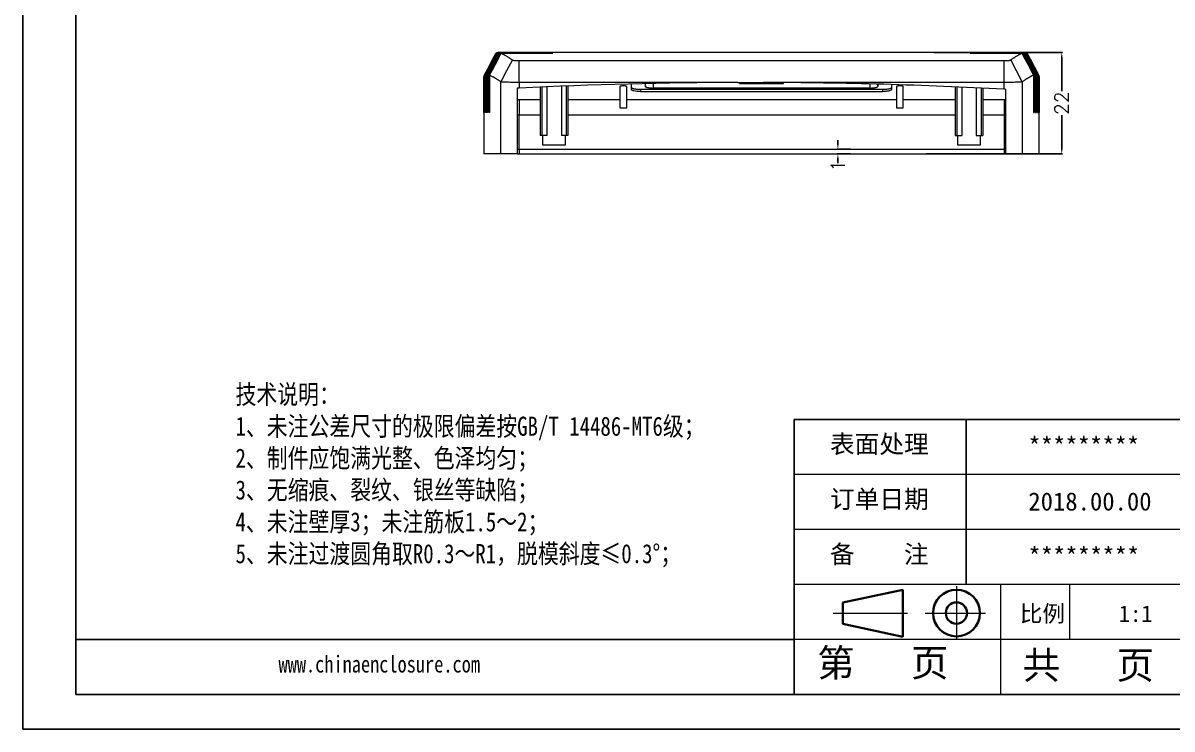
# Model space of a CAD drawing. Header units: inches. Extents: x 2543 to 3458, y 1126 to 1439.
# Drawn here: x 3014.2 to 3263.5, y 1125.7 to 1278.9 of the extents above; entities that cross this region are included whole.
import ezdxf

# ---------------------------------------------------------------- set-up
doc = ezdxf.new("R2010")
doc.units = ezdxf.units.IN
doc.header["$LTSCALE"] = 15
doc.linetypes.add('CENTER2', pattern=[28.575, 19.05, -3.175, 3.175, -3.175])
doc.layers.add('文字', color=81, linetype='Continuous')
for name, color, linetype, lineweight in [('粗实线', 7, 'Continuous', 30), ('细实线', 3, 'Continuous', 9), ('细点划线', 2, 'CENTER2', 9)]:
    doc.layers.add(name, color=color, linetype=linetype, lineweight=lineweight)
doc.styles.get("Standard").update_dxf_attribs({"font": 'txt', "bigfont": 'gbcbig.shx'})
doc.styles.add('宋体', font='', dxfattribs={"width": 0.8, "height": 3.5})
doc.styles.get('宋体').set_extended_font_data('SimSun')
doc.dimstyles.new('3', dxfattribs={"dimtxt": 3, "dimasz": 1, "dimexe": 0.18, "dimexo": 0.0625, "dimgap": 0.09, "dimtad": 0, "dimdsep": 46, "dimtxsty": 'Standard', "dimcen": 1, "dimclrd": 3, "dimclre": 3, "dimadec": 0, "dimazin": 2, "dimtfac": 1, "dimtofl": 0, "dimtmove": 0, "dimatfit": 3, "dimfxl": 1, "dimtolj": 1, "dimtzin": 0, "dimarcsym": 0})

# ---------------------------------------------------------------- blocks, each defined once
blk = doc.blocks.new('*D300')
at = {"color": 3, "lineweight": -2}
for p, q in [((3211.79, 1272.48), (3239.73, 1272.48)), ((3239.55, 1271.48), (3239.55, 1264.07)), ((3239.55, 1251.48), (3239.55, 1258.89)), ((3210.18, 1250.48), (3239.73, 1250.48))]:
    blk.add_line(p, q, dxfattribs=at)
at = {"color": 3}
for points in [[(3239.38, 1271.48), (3239.72, 1271.48), (3239.55, 1272.48)], [(3239.38, 1251.48), (3239.72, 1251.48), (3239.55, 1250.48)]]:
    blk.add_solid(points, dxfattribs=at)
at = {"layer": 'Defpoints', "color": 0}
for p in [(3211.72, 1272.48), (3239.55, 1272.48), (3210.12, 1250.48)]:
    blk.add_point(p, dxfattribs=at)
at = {"color": 0, "insert": (3239.55, 1261.48), "char_height": 3, "attachment_point": 5, "rotation": 90}
blk.add_mtext('\\A1;22', dxfattribs=at)
blk = doc.blocks.new('*D301')
at = {"color": 3, "lineweight": -2}
for p, q in [((3193.76, 1251.48), (3190.82, 1251.48)), ((3191, 1252.48), (3191, 1253.48)), ((3193.76, 1250.48), (3190.82, 1250.48)), ((3191, 1249.48), (3191, 1248.48))]:
    blk.add_line(p, q, dxfattribs=at)
at = {"color": 3}
for points in [[(3190.83, 1252.48), (3191.16, 1252.48), (3191, 1251.48)], [(3190.83, 1249.48), (3191.16, 1249.48), (3191, 1250.48)]]:
    blk.add_solid(points, dxfattribs=at)
at = {"layer": 'Defpoints', "color": 0}
for p in [(3193.82, 1251.48), (3191, 1250.48), (3193.82, 1250.48)]:
    blk.add_point(p, dxfattribs=at)
at = {"color": 0, "insert": (3191, 1247.89), "char_height": 3, "attachment_point": 5, "rotation": 90}
blk.add_mtext('\\A1;1', dxfattribs=at)

msp = doc.modelspace()

# ---------------------------------------------------------------- linework, layer by layer
for p, q in [((3014.243, 1439.244), (3014.243, 1125.657)), ((3025.719, 1431.778), (3025.719, 1133.123)), ((3014.243, 1270.836), (3014.243, 1125.657)), ((3271.086, 1192.854), (3181.49, 1192.854)), ((3181.49, 1133.123), (3181.49, 1192.854)), ((3218.821, 1157.015), (3218.821, 1192.854)), ((3181.49, 1145.069), (3025.719, 1145.069)), ((3025.719, 1133.123), (3450.279, 1133.123)), ((3014.243, 1125.657), (3457.745, 1125.657)), ((3014.243, 1125.657), (3219.568, 1125.657))]:
    msp.add_line(p, q)
at = {"color": 7, "linetype": 'Continuous', "lineweight": 15}
for p, q in [((3116.785, 1272.207), (3116.785, 1272.207)), ((3116.892, 1272.357), (3116.924, 1272.357)), ((3117.052, 1272.447), (3117.115, 1272.447)), ((3231.617, 1272.476), (3117.261, 1272.476)), ((3117.262, 1272.476), (3127.856, 1272.476)), ((3127.856, 1272.472), (3117.354, 1272.472)), ((3117.524, 1272.446), (3128.121, 1272.446)), ((3128.121, 1272.419), (3117.636, 1272.419)), ((3117.837, 1272.356), (3128.439, 1272.356)), ((3128.439, 1272.306), (3117.969, 1272.306)), ((3220.439, 1272.356), (3231.041, 1272.356)), ((3230.909, 1272.306), (3220.439, 1272.306)), ((3220.752, 1272.446), (3231.354, 1272.446)), ((3231.242, 1272.419), (3220.752, 1272.419)), ((3221.014, 1272.476), (3231.616, 1272.476)), ((3231.524, 1272.472), (3221.014, 1272.472)), ((3231.763, 1272.447), (3231.826, 1272.447)), ((3231.954, 1272.357), (3231.986, 1272.357)), ((3232.093, 1272.207), (3232.093, 1272.207)), ((3121.837, 1265.976), (3121.837, 1270.714)), ((3121.837, 1270.714), (3227.041, 1270.714)), ((3227.041, 1265.976), (3227.041, 1270.714)), ((3114.196, 1267.217), (3114.189, 1267.084)), ((3114.189, 1267.084), (3114.189, 1250.476)), ((3114.21, 1267.244), (3114.196, 1267.217)), ((3114.196, 1259.476), (3114.196, 1267.217)), ((3114.21, 1267.305), (3114.21, 1259.476)), ((3114.283, 1267.494), (3114.249, 1267.43)), ((3114.249, 1259.476), (3114.249, 1267.43)), ((3114.283, 1267.495), (3114.283, 1259.476)), ((3114.356, 1259.476), (3114.356, 1267.583)), ((3114.409, 1267.625), (3114.409, 1259.476)), ((3114.515, 1259.476), (3114.515, 1267.676)), ((3114.588, 1267.695), (3114.588, 1259.476)), ((3114.727, 1259.476), (3114.727, 1267.708)), ((3114.82, 1267.704), (3114.82, 1259.476)), ((3114.992, 1259.476), (3114.992, 1267.679)), ((3115.105, 1267.653), (3115.105, 1259.476)), ((3115.31, 1259.476), (3115.31, 1267.591)), ((3115.443, 1267.542), (3115.443, 1259.476)), ((3117.886, 1250.476), (3117.886, 1266.117)), ((3230.992, 1266.117), (3230.992, 1250.476)), ((3233.435, 1267.542), (3233.435, 1259.476)), ((3233.568, 1259.476), (3233.568, 1267.591)), ((3233.773, 1267.653), (3233.773, 1259.476)), ((3233.886, 1259.476), (3233.886, 1267.679)), ((3234.058, 1267.704), (3234.058, 1259.476)), ((3234.151, 1259.476), (3234.151, 1267.707)), ((3234.29, 1267.695), (3234.29, 1259.476)), ((3234.363, 1259.476), (3234.363, 1267.675)), ((3234.469, 1267.625), (3234.469, 1259.476)), ((3234.522, 1259.476), (3234.522, 1267.583)), ((3234.595, 1267.495), (3234.595, 1259.476)), ((3234.629, 1267.43), (3234.595, 1267.494)), ((3234.629, 1259.476), (3234.629, 1267.43)), ((3234.668, 1267.304), (3234.668, 1259.476)), ((3234.682, 1267.217), (3234.668, 1267.244)), ((3234.682, 1259.476), (3234.682, 1267.217)), ((3234.687, 1267.083), (3234.682, 1267.217)), ((3234.689, 1250.476), (3234.689, 1267.083)), ((3121.439, 1264.724), (3121.439, 1250.476)), ((3169.297, 1265.976), (3121.837, 1265.976)), ((3121.837, 1265.976), (3121.837, 1264.743)), ((3126.434, 1264.96), (3126.434, 1254.476)), ((3126.787, 1264.975), (3126.787, 1254.476)), ((3127.857, 1265.022), (3127.857, 1254.476)), ((3131.021, 1265.155), (3131.021, 1254.476)), ((3132.091, 1265.197), (3132.091, 1254.476)), ((3132.444, 1265.211), (3132.444, 1254.476)), ((3143.689, 1265.085), (3143.689, 1260.476)), ((3145.189, 1260.476), (3145.189, 1265.085)), ((3146.189, 1265.652), (3146.189, 1264.45)), ((3148.189, 1264.494), (3200.689, 1264.494)), ((3148.189, 1264.494), (3148.189, 1264.006)), ((3148.189, 1264.006), (3200.689, 1264.006)), ((3149.189, 1265.626), (3149.189, 1265.146)), ((3197.939, 1264.772), (3150.939, 1264.772)), ((3169.689, 1265.976), (3169.689, 1265.724)), ((3169.689, 1265.724), (3170.189, 1265.724)), ((3170.189, 1265.724), (3178.689, 1265.724)), ((3227.041, 1265.976), (3174.828, 1265.976)), ((3178.689, 1265.724), (3179.189, 1265.724)), ((3179.189, 1265.724), (3179.189, 1265.955)), ((3199.689, 1265.234), (3199.689, 1265.561)), ((3200.689, 1264.494), (3200.689, 1264.006)), ((3202.689, 1264.45), (3202.689, 1265.52)), ((3203.689, 1265.085), (3203.689, 1260.476)), ((3205.189, 1260.476), (3205.189, 1265.085)), ((3216.434, 1265.015), (3216.434, 1254.476)), ((3216.787, 1265), (3216.787, 1254.476)), ((3217.857, 1264.952), (3217.857, 1254.476)), ((3221.021, 1264.805), (3221.021, 1254.476)), ((3222.091, 1264.753), (3222.091, 1254.476)), ((3222.444, 1264.736), (3222.444, 1254.476)), ((3227.041, 1264.498), (3227.041, 1265.976)), ((3227.439, 1250.476), (3227.439, 1264.476)), ((3121.581, 1262.233), (3121.439, 1262.47)), ((3126.434, 1262.178), (3121.837, 1262.178)), ((3121.837, 1262.178), (3121.837, 1258.932)), ((3143.689, 1262.178), (3132.444, 1262.178)), ((3203.689, 1262.178), (3145.189, 1262.178)), ((3216.434, 1262.178), (3205.189, 1262.178)), ((3227.041, 1262.178), (3222.444, 1262.178)), ((3227.041, 1262.178), (3227.041, 1258.932)), ((3227.439, 1261.947), (3227.29, 1262.226)), ((3227.439, 1262.471), (3227.295, 1262.229)), ((3114.21, 1259.476), (3114.196, 1259.476)), ((3114.283, 1259.476), (3114.249, 1259.476)), ((3114.409, 1259.476), (3114.356, 1259.476)), ((3114.588, 1259.476), (3114.515, 1259.476)), ((3114.82, 1259.476), (3114.727, 1259.476)), ((3115.105, 1259.476), (3114.992, 1259.476)), ((3115.443, 1259.476), (3115.31, 1259.476)), ((3121.837, 1251.476), (3121.837, 1258.932)), ((3121.837, 1258.932), (3126.434, 1258.932)), ((3132.444, 1258.932), (3216.434, 1258.932)), ((3143.689, 1260.476), (3145.189, 1260.476)), ((3203.689, 1260.476), (3205.189, 1260.476)), ((3222.444, 1258.932), (3227.041, 1258.932)), ((3227.041, 1258.932), (3227.041, 1251.476)), ((3233.435, 1259.476), (3233.568, 1259.476)), ((3233.773, 1259.476), (3233.886, 1259.476)), ((3234.058, 1259.476), (3234.151, 1259.476)), ((3234.29, 1259.476), (3234.363, 1259.476)), ((3234.469, 1259.476), (3234.522, 1259.476)), ((3234.595, 1259.476), (3234.629, 1259.476)), ((3234.668, 1259.476), (3234.682, 1259.476)), ((3126.787, 1254.476), (3126.434, 1254.476)), ((3127.857, 1254.476), (3126.787, 1254.476)), ((3126.939, 1254.476), (3126.939, 1252.476)), ((3132.091, 1254.476), (3131.021, 1254.476)), ((3131.939, 1252.476), (3131.939, 1254.476)), ((3132.444, 1254.476), (3132.091, 1254.476)), ((3216.434, 1254.476), (3216.787, 1254.476)), ((3216.787, 1254.476), (3217.857, 1254.476)), ((3216.939, 1254.476), (3216.939, 1252.476)), ((3221.021, 1254.476), (3222.091, 1254.476)), ((3221.939, 1252.476), (3221.939, 1254.476)), ((3222.091, 1254.476), (3222.444, 1254.476)), ((3121.439, 1251.476), (3121.837, 1251.476)), ((3121.837, 1251.476), (3121.837, 1250.476)), ((3121.837, 1251.476), (3227.041, 1251.476)), ((3126.939, 1252.476), (3131.939, 1252.476)), ((3216.939, 1252.476), (3221.939, 1252.476)), ((3227.041, 1251.476), (3227.439, 1251.476)), ((3227.041, 1251.476), (3227.041, 1250.476)), ((3117.886, 1250.476), (3114.189, 1250.476)), ((3121.439, 1250.476), (3117.886, 1250.476)), ((3121.439, 1250.476), (3121.837, 1250.476)), ((3121.837, 1250.476), (3227.041, 1250.476)), ((3227.041, 1250.476), (3227.439, 1250.476)), ((3230.992, 1250.476), (3227.439, 1250.476)), ((3230.992, 1250.476), (3234.689, 1250.476))]:
    msp.add_line(p, q, dxfattribs=at)
at = {"color": 8, "linetype": 'Continuous', "lineweight": 15}
for p, q in [((3127.856, 1272.472), (3127.856, 1272.476)), ((3128.121, 1272.419), (3128.121, 1272.446)), ((3128.439, 1272.306), (3128.439, 1272.356)), ((3220.439, 1272.306), (3220.439, 1272.356)), ((3220.752, 1272.419), (3220.752, 1272.446)), ((3221.014, 1272.472), (3221.014, 1272.476)), ((3150.939, 1265.762), (3150.939, 1264.772)), ((3170.189, 1265.976), (3170.189, 1265.724)), ((3178.689, 1265.959), (3178.689, 1265.724)), ((3197.939, 1265.652), (3197.939, 1264.772))]:
    msp.add_line(p, q, dxfattribs=at)
at = {"color": 7, "linetype": 'Continuous', "lineweight": 15, "flags": 128}
for points in [[(3114.283, 1267.495), (3115.551, 1269.883), (3116.185, 1271.076), (3116.819, 1272.27)], [(3116.892, 1272.357), (3116.258, 1271.163), (3115.307, 1269.373), (3114.356, 1267.583)], [(3114.409, 1267.625), (3115.678, 1270.011), (3116.312, 1271.205), (3116.946, 1272.398)], [(3117.052, 1272.447), (3116.417, 1271.254), (3115.466, 1269.465), (3114.515, 1267.676)], [(3114.588, 1267.695), (3115.856, 1270.08), (3116.49, 1271.272), (3117.125, 1272.465)], [(3117.262, 1272.476), (3116.628, 1271.284), (3115.994, 1270.092), (3114.727, 1267.708)], [(3114.82, 1267.704), (3115.454, 1268.896), (3116.088, 1270.089), (3117.354, 1272.472)], [(3117.524, 1272.446), (3116.891, 1271.253), (3116.257, 1270.061), (3114.992, 1267.679)], [(3115.105, 1267.653), (3115.739, 1268.846), (3116.372, 1270.039), (3117.636, 1272.419)], [(3117.837, 1272.356), (3117.204, 1271.163), (3116.572, 1269.97), (3115.31, 1267.591)], [(3116.785, 1272.207), (3116.151, 1271.013), (3115.331, 1269.469)], [(3115.443, 1267.542), (3116.076, 1268.735), (3116.708, 1269.929), (3117.969, 1272.306)], [(3230.909, 1272.306), (3231.542, 1271.113), (3232.174, 1269.92), (3233.435, 1267.542)], [(3233.568, 1267.591), (3232.935, 1268.784), (3232.303, 1269.977), (3231.041, 1272.356)], [(3231.242, 1272.419), (3231.875, 1271.226), (3232.509, 1270.034), (3233.773, 1267.653)], [(3233.886, 1267.679), (3233.253, 1268.872), (3232.619, 1270.064), (3231.354, 1272.446)], [(3231.524, 1272.472), (3232.157, 1271.28), (3232.791, 1270.087), (3234.058, 1267.704)], [(3234.151, 1267.708), (3233.517, 1268.9), (3232.883, 1270.092), (3231.616, 1272.476)], [(3231.753, 1272.465), (3232.388, 1271.272), (3233.022, 1270.08), (3234.29, 1267.695)], [(3234.363, 1267.676), (3233.095, 1270.061), (3232.461, 1271.254), (3231.827, 1272.447)], [(3231.932, 1272.398), (3232.566, 1271.204), (3233.517, 1269.415), (3234.469, 1267.625)], [(3234.522, 1267.583), (3233.254, 1269.97), (3232.62, 1271.163), (3231.986, 1272.357)], [(3232.059, 1272.27), (3232.693, 1271.076), (3233.644, 1269.286), (3234.595, 1267.495)], [(3233.528, 1269.504), (3233.361, 1269.819), (3232.727, 1271.013), (3232.093, 1272.207)], [(3120.386, 1270.857), (3119.136, 1268.487), (3117.886, 1266.117)], [(3230.992, 1266.117), (3229.742, 1268.487), (3228.492, 1270.857)]]:
    msp.add_lwpolyline(points, dxfattribs=at)
at = {"color": 7, "linetype": 'Continuous', "lineweight": 15}
for start, end in [(90.155297, 92.821333), (86.911431, 89.844703)]:
    msp.add_arc((3172.063, 245.593), 1020.388, start, end, dxfattribs=at)
for points, knots in [([(3116.819, 1272.27), (3116.83, 1272.286), (3116.852, 1272.318), (3116.879, 1272.344), (3116.892, 1272.357)], [0, 0, 0, 0, 0.5000212, 1, 1, 1, 1]), ([(3116.946, 1272.398), (3116.962, 1272.407), (3116.995, 1272.427), (3117.033, 1272.44), (3117.052, 1272.447)], [0, 0, 0, 0, 0.5000083, 1, 1, 1, 1]), ([(3117.125, 1272.465), (3117.146, 1272.468), (3117.19, 1272.475), (3117.238, 1272.476), (3117.262, 1272.476)], [0, 0, 0, 0, 0.4999953, 1, 1, 1, 1]), ([(3117.354, 1272.472), (3117.382, 1272.469), (3117.436, 1272.463), (3117.495, 1272.452), (3117.524, 1272.446)], [0, 0, 0, 0, 0.49998239, 1, 1, 1, 1]), ([(3117.636, 1272.419), (3117.668, 1272.41), (3117.733, 1272.392), (3117.802, 1272.368), (3117.837, 1272.356)], [0, 0, 0, 0, 0.4999402, 1, 1, 1, 1]), ([(3117.969, 1272.306), (3118.008, 1272.29), (3118.088, 1272.257), (3118.214, 1272.2), (3118.346, 1272.137), (3118.483, 1272.068), (3118.625, 1271.992), (3118.814, 1271.887), (3119.056, 1271.745), (3119.36, 1271.556), (3119.683, 1271.345), (3120.023, 1271.115), (3120.265, 1270.943), (3120.386, 1270.857)], [0, 0, 0, 0, 0.0658532, 0.1317265, 0.1976212, 0.2635384, 0.3294793, 0.395445, 0.5160239, 0.6367618, 0.7576658, 0.8787429, 1, 1, 1, 1]), ([(3127.856, 1272.476), (3127.954, 1272.476), (3128.052, 1272.476), (3128.234, 1272.476), (3128.317, 1272.476), (3128.457, 1272.476), (3128.512, 1272.476), (3128.587, 1272.476), (3128.606, 1272.476), (3128.606, 1272.475), (3128.525, 1272.474), (3128.317, 1272.473), (3128.234, 1272.473), (3128.053, 1272.472), (3127.955, 1272.472), (3127.856, 1272.472)], [0, 0, 0, 0, 0.125, 0.125, 0.25, 0.25, 0.375, 0.375, 0.5, 0.5, 0.75, 0.75, 0.875, 0.875, 1, 1, 1, 1]), ([(3128.121, 1272.446), (3128.219, 1272.446), (3128.317, 1272.446), (3128.499, 1272.445), (3128.582, 1272.444), (3128.722, 1272.441), (3128.777, 1272.44), (3128.852, 1272.437), (3128.871, 1272.435), (3128.871, 1272.43), (3128.79, 1272.426), (3128.582, 1272.422), (3128.499, 1272.421), (3128.318, 1272.419), (3128.22, 1272.419), (3128.121, 1272.419)], [0, 0, 0, 0, 0.125, 0.125, 0.25, 0.25, 0.375, 0.375, 0.5, 0.5, 0.75, 0.75, 0.875, 0.875, 1, 1, 1, 1]), ([(3128.439, 1272.356), (3128.538, 1272.356), (3128.635, 1272.355), (3128.817, 1272.353), (3128.9, 1272.351), (3129.108, 1272.345), (3129.189, 1272.338), (3129.189, 1272.329), (3129.17, 1272.325), (3129.095, 1272.319), (3129.04, 1272.316), (3128.83, 1272.309), (3128.637, 1272.306), (3128.439, 1272.306)], [0, 0, 0, 0, 0.125, 0.125, 0.25, 0.25, 0.5, 0.5, 0.625, 0.625, 0.75, 0.75, 1, 1, 1, 1]), ([(3220.439, 1272.306), (3220.34, 1272.306), (3220.243, 1272.307), (3220.061, 1272.309), (3219.978, 1272.311), (3219.77, 1272.319), (3219.689, 1272.325), (3219.689, 1272.335), (3219.708, 1272.338), (3219.783, 1272.344), (3219.838, 1272.347), (3220.048, 1272.353), (3220.241, 1272.356), (3220.439, 1272.356)], [0, 0, 0, 0, 0.125, 0.125, 0.25, 0.25, 0.5, 0.5, 0.625, 0.625, 0.75, 0.75, 1, 1, 1, 1]), ([(3220.752, 1272.419), (3220.653, 1272.419), (3220.556, 1272.419), (3220.374, 1272.421), (3220.291, 1272.422), (3220.083, 1272.426), (3220.002, 1272.43), (3220.002, 1272.435), (3220.022, 1272.437), (3220.097, 1272.44), (3220.153, 1272.441), (3220.361, 1272.445), (3220.557, 1272.446), (3220.752, 1272.446)], [0, 0, 0, 0, 0.125, 0.125, 0.25, 0.25, 0.5, 0.5, 0.625, 0.625, 0.75, 0.75, 1, 1, 1, 1]), ([(3221.014, 1272.472), (3220.915, 1272.472), (3220.818, 1272.472), (3220.636, 1272.473), (3220.553, 1272.473), (3220.345, 1272.474), (3220.264, 1272.475), (3220.264, 1272.476), (3220.284, 1272.476), (3220.359, 1272.476), (3220.415, 1272.476), (3220.623, 1272.476), (3220.819, 1272.476), (3221.014, 1272.476)], [0, 0, 0, 0, 0.125, 0.125, 0.25, 0.25, 0.5, 0.5, 0.625, 0.625, 0.75, 0.75, 1, 1, 1, 1]), ([(3228.492, 1270.857), (3228.564, 1270.908), (3228.708, 1271.011), (3228.916, 1271.155), (3229.118, 1271.293), (3229.314, 1271.423), (3229.503, 1271.545), (3229.685, 1271.66), (3229.861, 1271.767), (3230.03, 1271.867), (3230.193, 1271.959), (3230.35, 1272.044), (3230.5, 1272.121), (3230.643, 1272.191), (3230.78, 1272.253), (3230.866, 1272.288), (3230.909, 1272.306)], [0, 0, 0, 0, 0.0717216, 0.1433923, 0.2150136, 0.2865869, 0.3581136, 0.4295952, 0.5010332, 0.572429, 0.6437841, 0.7151, 0.786378, 0.8576197, 0.9288265, 1, 1, 1, 1]), ([(3231.041, 1272.356), (3231.076, 1272.368), (3231.145, 1272.392), (3231.21, 1272.41), (3231.242, 1272.419)], [0, 0, 0, 0, 0.5000898, 1, 1, 1, 1]), ([(3231.354, 1272.446), (3231.383, 1272.452), (3231.443, 1272.463), (3231.497, 1272.469), (3231.524, 1272.472)], [0, 0, 0, 0, 0.5000162, 1, 1, 1, 1]), ([(3231.616, 1272.476), (3231.64, 1272.476), (3231.688, 1272.475), (3231.732, 1272.468), (3231.753, 1272.465)], [0, 0, 0, 0, 0.5000033, 1, 1, 1, 1]), ([(3231.826, 1272.447), (3231.845, 1272.44), (3231.883, 1272.427), (3231.916, 1272.407), (3231.932, 1272.398)], [0, 0, 0, 0, 0.4999903, 1, 1, 1, 1]), ([(3231.986, 1272.357), (3231.999, 1272.344), (3232.026, 1272.318), (3232.048, 1272.286), (3232.059, 1272.27)], [0, 0, 0, 0, 0.4999774, 1, 1, 1, 1]), ([(3120.386, 1270.857), (3120.391, 1270.854), (3120.401, 1270.847), (3120.422, 1270.838), (3120.452, 1270.827), (3120.495, 1270.815), (3120.572, 1270.797), (3120.694, 1270.776), (3120.876, 1270.754), (3121.089, 1270.737), (3121.285, 1270.726), (3121.451, 1270.72), (3121.578, 1270.716), (3121.707, 1270.714), (3121.794, 1270.714), (3121.837, 1270.714)], [0, 0, 0, 0, 0.0422866, 0.0844968, 0.1267721, 0.1895053, 0.2522563, 0.3780288, 0.5027537, 0.6276551, 0.7517483, 0.8138312, 0.876028, 0.9379526, 1, 1, 1, 1]), ([(3227.041, 1270.714), (3227.07, 1270.714), (3227.128, 1270.714), (3227.215, 1270.715), (3227.315, 1270.717), (3227.428, 1270.72), (3227.593, 1270.726), (3227.79, 1270.737), (3228.002, 1270.755), (3228.184, 1270.776), (3228.306, 1270.797), (3228.384, 1270.815), (3228.431, 1270.828), (3228.469, 1270.843), (3228.484, 1270.852), (3228.492, 1270.857)], [0, 0, 0, 0, 0.041486, 0.0829648, 0.1245901, 0.1863525, 0.2484048, 0.3729952, 0.4973781, 0.6226283, 0.747902, 0.8108081, 0.8738955, 0.9368756, 1, 1, 1, 1]), ([(3114.249, 1267.43), (3114.241, 1267.411), (3114.226, 1267.372), (3114.215, 1267.327), (3114.21, 1267.305)], [0, 0, 0, 0, 0.5000024, 1, 1, 1, 1]), ([(3114.356, 1267.583), (3114.342, 1267.57), (3114.315, 1267.543), (3114.294, 1267.511), (3114.283, 1267.495)], [0, 0, 0, 0, 0.5000203, 1, 1, 1, 1]), ([(3114.515, 1267.676), (3114.496, 1267.669), (3114.458, 1267.655), (3114.425, 1267.635), (3114.409, 1267.625)], [0, 0, 0, 0, 0.500038, 1, 1, 1, 1]), ([(3114.727, 1267.708), (3114.703, 1267.707), (3114.654, 1267.705), (3114.61, 1267.698), (3114.588, 1267.695)], [0, 0, 0, 0, 0.5000557, 1, 1, 1, 1]), ([(3114.992, 1267.679), (3114.962, 1267.685), (3114.902, 1267.696), (3114.848, 1267.701), (3114.82, 1267.704)], [0, 0, 0, 0, 0.5000733, 1, 1, 1, 1]), ([(3115.31, 1267.591), (3115.286, 1267.599), (3115.239, 1267.615), (3115.171, 1267.635), (3115.127, 1267.648), (3115.105, 1267.653), (3115.105, 1267.653)], [0, 0, 0, 0, 0.332827, 0.6655905, 0.9982938, 1, 1, 1, 1]), ([(3117.886, 1266.117), (3117.818, 1266.165), (3117.681, 1266.259), (3117.484, 1266.393), (3117.291, 1266.521), (3117.105, 1266.643), (3116.924, 1266.757), (3116.75, 1266.865), (3116.581, 1266.967), (3116.418, 1267.062), (3116.209, 1267.18), (3115.962, 1267.31), (3115.688, 1267.443), (3115.525, 1267.509), (3115.443, 1267.542)], [0, 0, 0, 0, 0.0672023, 0.1343432, 0.2014245, 0.2684476, 0.3354142, 0.4023258, 0.469184, 0.5359905, 0.6027468, 0.7352765, 0.86769, 1, 1, 1, 1]), ([(3121.837, 1265.976), (3121.771, 1265.977), (3121.637, 1265.977), (3121.436, 1265.977), (3121.236, 1265.978), (3121.036, 1265.98), (3120.838, 1265.982), (3120.642, 1265.984), (3120.294, 1265.989), (3119.804, 1265.999), (3119.233, 1266.016), (3118.732, 1266.038), (3118.408, 1266.057), (3118.201, 1266.074), (3118.073, 1266.087), (3117.959, 1266.101), (3117.911, 1266.112), (3117.886, 1266.117)], [0, 0, 0, 0, 0.035455, 0.0710299, 0.1067249, 0.1425401, 0.1784757, 0.2145319, 0.2507088, 0.3732666, 0.5007742, 0.6204244, 0.7503497, 0.8030655, 0.8622466, 0.9278919, 1, 1, 1, 1]), ([(3230.992, 1266.117), (3230.98, 1266.114), (3230.957, 1266.109), (3230.91, 1266.101), (3230.857, 1266.094), (3230.799, 1266.086), (3230.736, 1266.08), (3230.671, 1266.074), (3230.603, 1266.068), (3230.441, 1266.055), (3230.146, 1266.038), (3229.645, 1266.016), (3229.075, 1265.999), (3228.538, 1265.988), (3228.091, 1265.982), (3227.743, 1265.979), (3227.393, 1265.977), (3227.158, 1265.977), (3227.041, 1265.976)], [0, 0, 0, 0, 0.0368691, 0.0721176, 0.1057456, 0.1377531, 0.1681399, 0.196906, 0.2240514, 0.2495762, 0.3795506, 0.4991756, 0.6267083, 0.7492173, 0.8125092, 0.8754031, 0.9378997, 1, 1, 1, 1]), ([(3233.435, 1267.542), (3233.392, 1267.525), (3233.305, 1267.49), (3233.166, 1267.429), (3233.021, 1267.361), (3232.87, 1267.285), (3232.712, 1267.202), (3232.547, 1267.112), (3232.376, 1267.013), (3232.198, 1266.908), (3232.014, 1266.795), (3231.823, 1266.675), (3231.625, 1266.547), (3231.421, 1266.411), (3231.21, 1266.269), (3231.065, 1266.168), (3230.992, 1266.117)], [0, 0, 0, 0, 0.0711475, 0.1423303, 0.2135506, 0.2848102, 0.3561111, 0.4274552, 0.4988446, 0.5702812, 0.6417668, 0.7133036, 0.7848933, 0.856538, 0.9282396, 1, 1, 1, 1]), ([(3233.773, 1267.653), (3233.74, 1267.644), (3233.674, 1267.626), (3233.604, 1267.603), (3233.568, 1267.591)], [0, 0, 0, 0, 0.4999079, 1, 1, 1, 1]), ([(3234.058, 1267.704), (3234.03, 1267.701), (3233.976, 1267.696), (3233.916, 1267.685), (3233.886, 1267.679)], [0, 0, 0, 0, 0.4999253, 1, 1, 1, 1]), ([(3234.29, 1267.695), (3234.268, 1267.698), (3234.224, 1267.705), (3234.175, 1267.707), (3234.151, 1267.707)], [0, 0, 0, 0, 0.4999428, 1, 1, 1, 1]), ([(3234.469, 1267.625), (3234.453, 1267.635), (3234.42, 1267.655), (3234.382, 1267.669), (3234.363, 1267.675)], [0, 0, 0, 0, 0.4999605, 1, 1, 1, 1]), ([(3234.595, 1267.495), (3234.584, 1267.511), (3234.563, 1267.543), (3234.536, 1267.57), (3234.522, 1267.583)], [0, 0, 0, 0, 0.49997825, 1, 1, 1, 1]), ([(3234.668, 1267.304), (3234.663, 1267.327), (3234.652, 1267.372), (3234.637, 1267.411), (3234.629, 1267.43)], [0, 0, 0, 0, 0.49999607, 1, 1, 1, 1]), ([(3145.189, 1265.085), (3145.18, 1265.102), (3145.163, 1265.138), (3145.03, 1265.184), (3144.834, 1265.219), (3144.593, 1265.238), (3144.339, 1265.239), (3144.098, 1265.224), (3143.893, 1265.194), (3143.752, 1265.152), (3143.685, 1265.113), (3143.696, 1265.09), (3143.698, 1265.085)], [0, 0, 0, 0, 0.1101962, 0.2204295, 0.3295542, 0.4365363, 0.5416246, 0.6458624, 0.7505899, 0.8569272, 0.9653629, 1, 1, 1, 1]), ([(3146.189, 1264.938), (3146.19, 1264.929), (3146.191, 1264.91), (3146.204, 1264.882), (3146.225, 1264.854), (3146.254, 1264.826), (3146.291, 1264.799), (3146.367, 1264.754), (3146.509, 1264.694), (3146.757, 1264.626), (3147.06, 1264.569), (3147.351, 1264.533), (3147.599, 1264.513), (3147.792, 1264.502), (3147.989, 1264.495), (3148.122, 1264.494), (3148.189, 1264.494)], [0, 0, 0, 0, 0.0420663, 0.0837742, 0.1252911, 0.1667865, 0.2084305, 0.2503911, 0.3755401, 0.5001244, 0.6251454, 0.7495471, 0.8119775, 0.8743104, 0.9371729, 1, 1, 1, 1]), ([(3148.189, 1264.006), (3148.055, 1264.006), (3147.923, 1264.009), (3147.726, 1264.018), (3147.663, 1264.022), (3147.537, 1264.03), (3147.475, 1264.036), (3147.17, 1264.064), (3146.953, 1264.097), (3146.719, 1264.15), (3146.676, 1264.161), (3146.594, 1264.184), (3146.556, 1264.195), (3146.449, 1264.231), (3146.388, 1264.257), (3146.238, 1264.337), (3146.189, 1264.392), (3146.189, 1264.45)], [0, 0, 0, 0, 0.125, 0.125, 0.1875, 0.1875, 0.25, 0.25, 0.5, 0.5, 0.5625, 0.5625, 0.625, 0.625, 0.75, 0.75, 1, 1, 1, 1]), ([(3149.19, 1265.636), (3149.189, 1265.556), (3149.189, 1265.476), (3149.189, 1265.396), (3149.189, 1265.315), (3149.189, 1265.235), (3149.189, 1265.155), (3149.189, 1265.149), (3149.189, 1265.142), (3149.189, 1265.136)], [0, 0, 0, 0, 0.00024176189, 0.00024176189, 0.00024176189, 0.00048352426, 0.00048352426, 0.00048352426, 0.00050258916, 0.00050258916, 0.00050258916, 0.00050258916]), ([(3149.189, 1265.136), (3149.189, 1265.136), (3149.189, 1265.136), (3149.189, 1265.113), (3149.2, 1265.09), (3149.244, 1265.044), (3149.277, 1265.021), (3149.363, 1264.978), (3149.416, 1264.957), (3149.543, 1264.917), (3149.615, 1264.898), (3149.775, 1264.864), (3149.865, 1264.849), (3150.056, 1264.821), (3150.157, 1264.81), (3150.369, 1264.791), (3150.482, 1264.784), (3150.707, 1264.774), (3150.822, 1264.772), (3150.939, 1264.772)], [0, 0, 0, 0, 0.0000014859, 0.0000014859, 0.0003469868, 0.0003469868, 0.0006924877, 0.0006924877, 0.0010379886, 0.0010379886, 0.0013834894, 0.0013834894, 0.0017289903, 0.0017289903, 0.0020744912, 0.0020744912, 0.0024199921, 0.0024199921, 0.0027654929, 0.0027654929, 0.0027654929, 0.0027654929]), ([(3197.939, 1264.772), (3198.175, 1264.772), (3198.402, 1264.782), (3198.722, 1264.81), (3198.824, 1264.822), (3199.014, 1264.849), (3199.102, 1264.864), (3199.264, 1264.898), (3199.336, 1264.917), (3199.461, 1264.956), (3199.515, 1264.978), (3199.601, 1265.021), (3199.634, 1265.044), (3199.678, 1265.089), (3199.689, 1265.113), (3199.689, 1265.136), (3199.689, 1265.136), (3199.689, 1265.136)], [0.0027638447, 0.0027638447, 0.0027638447, 0.0027638447, 0.0034548511, 0.0034548511, 0.0038003543, 0.0038003543, 0.0041458575, 0.0041458575, 0.0044913607, 0.0044913607, 0.004836864, 0.004836864, 0.0051823672, 0.0051823672, 0.0055278704, 0.0055278704, 0.0055280512, 0.0055280512, 0.0055280512, 0.0055280512]), ([(3199.688, 1265.561), (3199.689, 1265.506), (3199.689, 1265.402), (3199.689, 1265.297), (3199.689, 1265.248)], [0, 0, 0, 0, 0.5256492, 1, 1, 1, 1]), ([(3199.689, 1265.235), (3199.689, 1265.209), (3199.689, 1265.176), (3199.689, 1265.143), (3199.689, 1265.136)], [0, 0, 0, 0, 0.7976515, 1, 1, 1, 1]), ([(3200.689, 1264.494), (3200.733, 1264.494), (3200.821, 1264.494), (3200.953, 1264.497), (3201.105, 1264.503), (3201.277, 1264.513), (3201.525, 1264.533), (3201.817, 1264.569), (3202.12, 1264.625), (3202.368, 1264.694), (3202.531, 1264.762), (3202.627, 1264.825), (3202.68, 1264.882), (3202.686, 1264.919), (3202.689, 1264.938)], [0, 0, 0, 0, 0.0416153, 0.0831498, 0.1247959, 0.187331, 0.2499639, 0.3744246, 0.4995049, 0.6240434, 0.7491466, 0.8329064, 0.916069, 1, 1, 1, 1]), ([(3202.689, 1264.45), (3202.689, 1264.392), (3202.639, 1264.337), (3202.439, 1264.229), (3202.296, 1264.181), (3202.065, 1264.129), (3202.016, 1264.119), (3201.915, 1264.1), (3201.863, 1264.091), (3201.7, 1264.067), (3201.585, 1264.053), (3201.217, 1264.018), (3200.954, 1264.006), (3200.689, 1264.006)], [0, 0, 0, 0, 0.25, 0.25, 0.5, 0.5, 0.5625, 0.5625, 0.625, 0.625, 0.75, 0.75, 1, 1, 1, 1]), ([(3205.189, 1265.085), (3205.18, 1265.102), (3205.163, 1265.138), (3205.03, 1265.184), (3204.834, 1265.219), (3204.593, 1265.238), (3204.339, 1265.239), (3204.098, 1265.224), (3203.893, 1265.194), (3203.752, 1265.152), (3203.685, 1265.113), (3203.696, 1265.09), (3203.698, 1265.085)], [0, 0, 0, 0, 0.1101962, 0.2204294, 0.3295541, 0.4365362, 0.5416252, 0.6458623, 0.7505897, 0.8569275, 0.9653629, 1, 1, 1, 1]), ([(3121.583, 1262.232), (3121.544, 1262.164), (3121.496, 1262.078), (3121.449, 1261.991), (3121.439, 1261.973)], [0, 0, 0, 0, 0.7931101, 1, 1, 1, 1]), ([(3121.837, 1262.178), (3121.774, 1262.178), (3121.713, 1262.185), (3121.624, 1262.206), (3121.593, 1262.221), (3121.579, 1262.236)], [0, 0, 0, 0, 0.5, 0.5, 1, 1, 1, 1]), ([(3227.291, 1262.229), (3227.273, 1262.215), (3227.241, 1262.202), (3227.155, 1262.184), (3227.098, 1262.178), (3227.04, 1262.178)], [0, 0, 0, 0, 0.5, 0.5, 1, 1, 1, 1]), ([(3121.439, 1258.937), (3121.55, 1258.935), (3121.681, 1258.932), (3121.816, 1258.932), (3121.837, 1258.932)], [0, 0, 0, 0, 0.8435049, 1, 1, 1, 1]), ([(3227.041, 1258.932), (3227.062, 1258.932), (3227.197, 1258.932), (3227.329, 1258.935), (3227.439, 1258.937)], [0, 0, 0, 0, 0.1589629, 1, 1, 1, 1])]:
    msp.add_open_spline(points, degree=3, knots=knots, dxfattribs=at)
for points in [[(3121.837, 1264.743), (3121.704, 1264.737), (3121.571, 1264.73), (3121.439, 1264.724)], [(3169.297, 1265.976), (3171.141, 1265.981), (3172.984, 1265.981), (3174.828, 1265.976)], [(3227.439, 1264.476), (3227.307, 1264.484), (3227.174, 1264.491), (3227.041, 1264.498)]]:
    msp.add_open_spline(points, degree=3, dxfattribs=at)
at = {"layer": '粗实线', "color": 7}
for p, q in [((3205.1, 1155.898), (3192.047, 1153.131)), ((3205.1, 1155.898), (3205.1, 1145.668)), ((3192.047, 1153.131), (3192.047, 1148.515)), ((3192.047, 1148.515), (3205.1, 1145.668))]:
    msp.add_line(p, q, dxfattribs=at)
for radius in [5.075, 2.308]:
    msp.add_circle((3216.717, 1150.823), radius, dxfattribs=at)
at = {"layer": '细实线', "color": 7}
for p, q in [((3271.086, 1180.908), (3181.49, 1180.908)), ((3271.086, 1168.962), (3181.49, 1168.962)), ((3450.279, 1157.015), (3181.49, 1157.015)), ((3226.288, 1157.015), (3226.288, 1133.123)), ((3241.22, 1157.015), (3241.22, 1145.069)), ((3271.086, 1145.069), (3181.49, 1145.069))]:
    msp.add_line(p, q, dxfattribs=at)
at = {"layer": '细点划线', "color": 7}
for p, q in [((3216.717, 1156.665), (3216.717, 1145.069)), ((3189.966, 1150.823), (3206.099, 1150.823)), ((3209.93, 1150.823), (3223.046, 1150.823))]:
    msp.add_line(p, q, dxfattribs=at)

# ---------------------------------------------------------------- texts
at = {"char_height": 3.9287, "width": 2232.87997, "attachment_point": 1}
for s, insert in [('{\\fSimHei|b0|i0|c134|p49;表面处理}', (3189.281, 1189.464)), ('{\\fSimHei|b0|i0|c134|p49;*********}', (3232.31, 1188.958)), ('{\\fSimHei|b0|i0|c134|p49;订单日期}', (3189.281, 1177.517)), ('{\\fSimHei|b0|i0|c134|p49;2018.00.00}', (3232.31, 1177.012)), ('{\\fSimHei|b0|i0|c134|p49;备    注}', (3189.281, 1165.571)), ('{\\fSimHei|b0|i0|c134|p49;*********}', (3232.31, 1165.066))]:
    msp.add_mtext(s, dxfattribs=dict(at, insert=insert))
at = {"layer": '文字', "color": 0, "attachment_point": 1, "style": '宋体'}
for s, insert, char_height, width in [('{\\H1.111x;技术说明：\\P1、未注公差尺寸的极限偏差按GB/T 14486-MT6级；\\P2、制件应饱满光整、色泽均匀；\\P3、无缩痕、裂纹、银丝等缺陷；\\P4、未注壁厚3；未注筋板1.5～2；\\P5、未注过渡圆角取R0.3～R1，脱模斜度≤0.3%%D；}', (3060.343, 1200.361), 3.73318, 116.36148), ('www.chinaenclosure.com', (3069.667, 1141.573), 3.65022, 64.1309)]:
    msp.add_mtext(s, dxfattribs=dict(at, insert=insert, char_height=char_height, width=width))
at = {"layer": '细实线', "color": 7, "attachment_point": 1}
for s, insert, char_height, width in [('{\\fSimSun|b0|i0|c134|p54;比例}', (3230.469, 1152.491), 3.58385, 15.73201), ('{\\fSimSun|b0|i0|c134|p54;1:1}', (3251.935, 1152.491), 3.58385, 15.73201), ('{\\fSimSun|b0|i0|c134|p54;第   页}', (3186.516, 1143.016), 5.97309, 44.79818), ('{\\fSimSun|b0|i0|c134|p54; 共   页}', (3227.019, 1142.508), 5.97309, 44.79818)]:
    msp.add_mtext(s, dxfattribs=dict(at, insert=insert, char_height=char_height, width=width))

# ---------------------------------------------------------------- dimensions: what is measured, and where the dimension line sits
for base, p1, p2, picture, middle in [((3239.552, 1272.476), (3210.118, 1250.476), (3211.723, 1272.476), '*D300', (3239.552, 1261.476)), ((3190.996, 1250.476), (3193.824, 1251.476), (3193.824, 1250.476), '*D301', (3190.996, 1247.886))]:
    dim = msp.add_linear_dim(base=base, p1=p1, p2=p2, angle=90, dimstyle='3')
    dim.commit()
    dim.dimension.update_dxf_attribs({"geometry": picture, "text_midpoint": middle})

doc.saveas('drawing.dxf')
